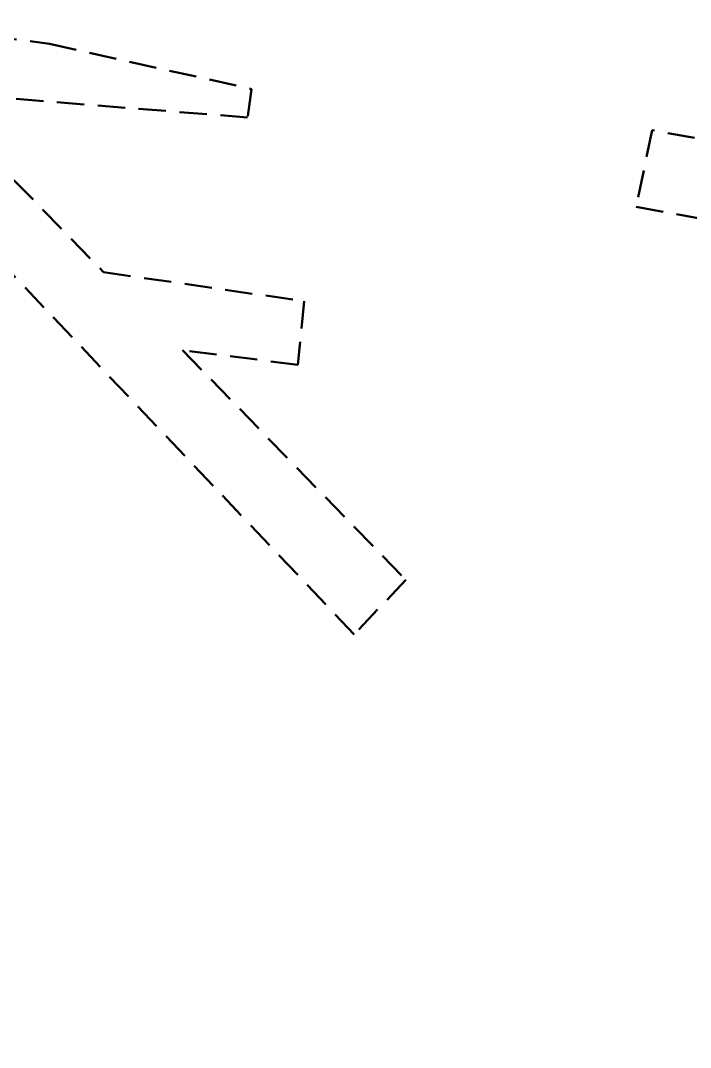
# Model space of a CAD drawing. Header units: metres. Extents: x 7523184 to 829536834, y 5784888 to 575610303.
# Drawn here: x 7525279.8 to 7525591.2, y 5787357.4 to 5787834.7 of the extents above; entities that cross this region are included whole.
import ezdxf

# ---------------------------------------------------------------- set-up
doc = ezdxf.new("R2010")
doc.units = ezdxf.units.M
doc.header["$MEASUREMENT"] = 0
doc.linetypes.add('DASHED', pattern=[19.05, 12.7, -6.35])
doc.layers.get('0').update_dxf_attribs({"lineweight": 18})
doc.layers.add('!trafo', color=6, linetype='DASHED', lineweight=50)
picture_1 = doc.add_image_def('image1.png', size_in_pixel=(5547, 3763))

msp = doc.modelspace()

# ---------------------------------------------------------------- linework, layer by layer
at = {"layer": '!trafo'}
for points in [[(7524845.19063, 5788091.56041), (7524874.27175, 5788123.0086), (7525033.76147, 5787996.85139), (7525159.49675, 5787886.72754), (7525208.62549, 5787834.41889), (7525293.32232, 5787823.93932), (7525387.20185, 5787802.8428), (7525385.3559, 5787789.65747), (7525236.88912, 5787801.52426), (7525318.42718, 5787717.74469), (7525411.67382, 5787704.24292), (7525408.7203, 5787674.70779), (7525355.13513, 5787681.45867), (7525458.93003, 5787574.71026), (7525434.87999, 5787549.39444), (7525213.72909, 5787782.4385), (7525122.22292, 5787849.15626), (7525091.89667, 5787890.82189), (7525078.97505, 5787913.50066), (7524912.84164, 5788041.88218), (7524881.03204, 5788001.66693), (7524854.00212, 5788015.01708), (7524888.11915, 5788059.84719)], [(7525573.4614, 5787783.72215), (7525566.02086, 5787748.05229), (7525693.91854, 5787724.84611), (7525684.86, 5787676.784), (7525730.622, 5787669.737), (7525742.185, 5787719.349), (7526043.066, 5787665.24843), (7526209.43187, 5787637.8724), (7526252.66779, 5787650.64749), (7526249.1197, 5787604.31574), (7526287.92629, 5787596.02212), (7526304.13806, 5787675.68235), (7526440.47434, 5787706.53602), (7526466.722, 5787715.716), (7526462.00351, 5787742.96625), (7526297.45062, 5787715.01336), (7526219.12978, 5787664.118), (7525893.13, 5787725.99)]]:
    msp.add_lwpolyline(points, close=True, dxfattribs=at)

# ---------------------------------------------------------------- pictures from other files: only their frames are drawn
image = msp.add_image(picture_1, insert=(7523184.3053, 5784887.6493), size_in_units=(6912.7579, 4689.50928))
image.dxf.flags = 7

doc.saveas('drawing.dxf')
